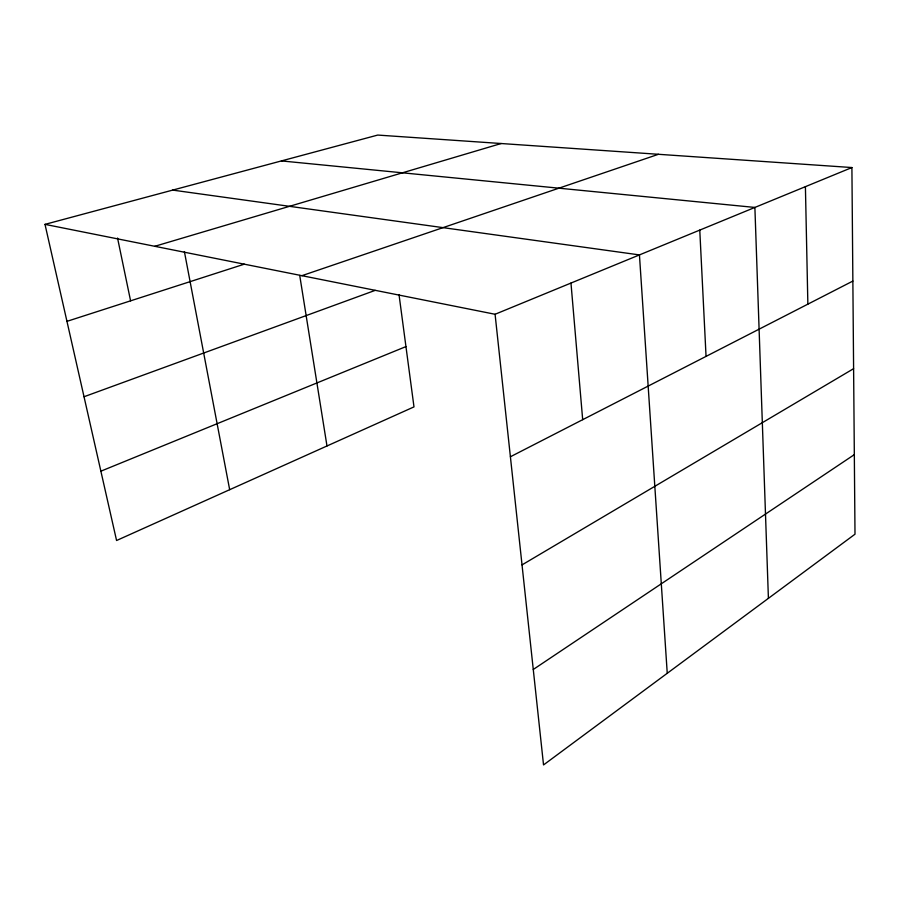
<?xml version="1.0" encoding="UTF-8"?>
<svg xmlns="http://www.w3.org/2000/svg" width="900" height="900" viewBox="0 0 900 900"><rect width="100%" height="100%" fill="white"/><g stroke="black" fill="none" stroke-linecap="round" stroke-linejoin="round"><path stroke-width="1.35" d="M533.273 669.476L854.325 454.635M522.023 564.896L853.605 368.674M510.401 456.761L852.863 281.07M495.079 314.269L851.906 167.546L855 534.195L543.533 764.933L495.079 314.269L45 224.37L116.573 540.506L413.989 406.89L399.015 294.593M100.879 471.184L405.945 346.59M84.026 396.743L375.21 290.363M301.894 275.681L658.44 154.294M66.96 321.345L244.294 264.173M154.778 246.296L501.188 143.516M45 224.37L377.741 135.067L851.906 167.546M281.419 160.92L754.886 207.439L768.409 598.342M172.688 190.102L639.439 254.914L667.249 673.29M117.551 238.05L130.59 300.836M184.388 251.584L229.669 489.69M299.723 275.434L326.981 445.973M570.971 283.061L582.683 419.681M699.773 230.096L706.05 356.389M805.41 186.671L807.863 304.155"/></g></svg>
